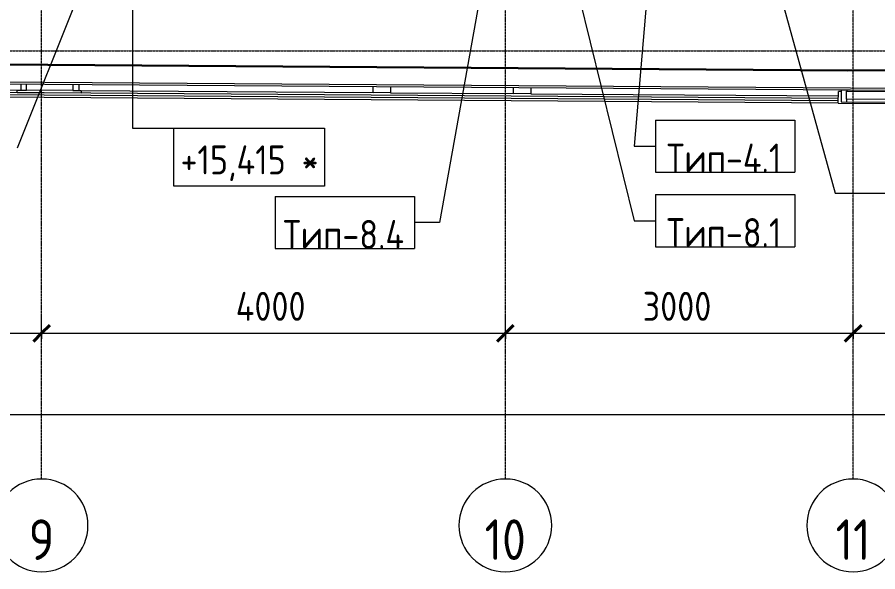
# Model space of a CAD drawing. Header units: millimetres. Extents: x -10051 to 73829, y -4843 to 44223.
# Drawn here: x 41639 to 49062, y -4499 to 285 of the extents above; entities that cross this region are included whole.
import ezdxf

# ---------------------------------------------------------------- set-up
doc = ezdxf.new("R2010")
doc.units = ezdxf.units.MM
doc.linetypes.add('ADSK_Линия сетки', pattern=[25, 20, -2.5, 0, -2.5])
for name, color, linetype, lineweight in [('Аннотация', 7, 'Continuous', 20), ('Марки', 7, 'Continuous', 20), ('Оси', 7, 'Continuous', 9), ('Отметки', 7, 'Continuous', 9), ('Размеры', 7, 'Continuous', 9), ('Размеры-100', 7, 'Continuous', 9), ('Стены наружные', 7, 'Continuous', 18), ('Стены несущие', 7, 'Continuous', 30), ('Стены отделка', 7, 'Continuous', 30)]:
    doc.layers.add(name, color=color, linetype=linetype, lineweight=lineweight)
doc.styles.add('GOST Common', font='GOST_Common.ttf', dxfattribs={"width": 0.9, "height": 350})
doc.styles.add('GOST Common_2', font='GOST_Common.ttf', dxfattribs={"width": 0.9, "height": 250})
doc.styles.add('GOST Common_B', font='', dxfattribs={"width": 0.9, "height": 250})
doc.styles.get('GOST Common_B').set_extended_font_data('GOST Common', bold=True)
doc.dimstyles.new('ADSK_Основной_2_5_мм_Оси', dxfattribs={"dimscale": 304.8, "dimtxt": 251.428749, "dimasz": 0.463911, "dimexe": 0.492126, "dimexo": 0.492126, "dimgap": 0.098425, "dimtad": 1, "dimrnd": 0.01, "dimdsep": 46, "dimtxsty": 'GOST Common_2', "dimblk1": 'OBLIQUE', "dimblk2": 'OBLIQUE', "dimsah": 1, "dimcen": 0.09, "dimdle": 0.492126, "dimazin": 2, "dimtfac": 1, "dimtdec": 4, "dimtix": 1, "dimtmove": 0, "dimatfit": 3, "dimfxl": 1, "dimtvp": 1, "dimtolj": 1, "dimtzin": 0, "dimlwd": 20, "dimlwe": 20, "dimarcsym": 2})

# ---------------------------------------------------------------- blocks, each defined once
blk = doc.blocks.new('Ось сетки - Круг_Ø8 мм-8258-План потолков 4-го этажа')
at = {"layer": 'Оси', "lineweight": 20}
for start, end in [(360, 180), (180, 360)]:
    blk.add_arc((0, 0), 4, start, end, dxfattribs=at)
blk = doc.blocks.new('DIMBLOCK14-План потолков 4-го этажа')
at = {"layer": 'Размеры-100', "lineweight": 20, "transparency": 16777216}
for p, q in [((38449.6, -2440.6), (38449.6, -2290.6)), ((41849.6, -2440.6), (41849.6, -2290.6)), ((38449.6, -2440.6), (41849.6, -2440.6)), ((38449.6, -2440.6), (38449.6, -2490.6)), ((41849.6, -2440.6), (41849.6, -2490.6))]:
    blk.add_line(p, q, dxfattribs=at)
at = {"layer": 'Размеры-100', "lineweight": 40, "transparency": 16777216}
for p, q in [((38449.6, -2440.6), (38520.3, -2369.9)), ((41849.6, -2440.6), (41920.3, -2369.9)), ((38449.6, -2440.6), (38378.9, -2511.3)), ((41849.6, -2440.6), (41778.9, -2511.3))]:
    blk.add_line(p, q, dxfattribs=at)
at = {"layer": 'Размеры-100', "color": 0, "lineweight": 20, "transparency": 16777216, "insert": (39823.6, -2083.8), "char_height": 250, "width": 782.412, "attachment_point": 1, "line_spacing_factor": 1.022761, "style": 'GOST Common_2'}
blk.add_mtext('3400', dxfattribs=at)
blk = doc.blocks.new('_Oblique')
at = {"color": 0, "linetype": 'ByBlock', "lineweight": -2}
blk.add_line((-0.5, -0.5), (0.5, 0.5), dxfattribs=at)
blk = doc.blocks.new('DIMBLOCK15-План потолков 4-го этажа')
at = {"layer": 'Размеры-100', "lineweight": 20, "transparency": 16777216}
for p, q in [((41849.6, -2440.6), (41849.6, -2290.6)), ((45849.6, -2440.6), (45849.6, -2290.6)), ((41849.6, -2440.6), (45849.6, -2440.6)), ((41849.6, -2440.6), (41849.6, -2490.6)), ((45849.6, -2440.6), (45849.6, -2490.6))]:
    blk.add_line(p, q, dxfattribs=at)
at = {"layer": 'Размеры-100', "lineweight": 40, "transparency": 16777216}
for p, q in [((41849.6, -2440.6), (41920.3, -2369.9)), ((45849.6, -2440.6), (45920.3, -2369.9)), ((41849.6, -2440.6), (41778.9, -2511.3)), ((45849.6, -2440.6), (45778.9, -2511.3))]:
    blk.add_line(p, q, dxfattribs=at)
at = {"layer": 'Размеры-100', "color": 0, "lineweight": 20, "transparency": 16777216, "insert": (43523.6, -2083.8), "char_height": 250, "width": 782.412, "attachment_point": 1, "line_spacing_factor": 1.022761, "style": 'GOST Common_2'}
blk.add_mtext('4000', dxfattribs=at)
blk = doc.blocks.new('DIMBLOCK16-План потолков 4-го этажа')
at = {"layer": 'Размеры-100', "lineweight": 20, "transparency": 16777216}
for p, q in [((45849.6, -2440.6), (45849.6, -2290.6)), ((48849.6, -2440.6), (48849.6, -2290.6)), ((45849.6, -2440.6), (48849.6, -2440.6)), ((45849.6, -2440.6), (45849.6, -2490.6)), ((48849.6, -2440.6), (48849.6, -2490.6))]:
    blk.add_line(p, q, dxfattribs=at)
at = {"layer": 'Размеры-100', "lineweight": 40, "transparency": 16777216}
for p, q in [((45849.6, -2440.6), (45920.3, -2369.9)), ((48849.6, -2440.6), (48920.3, -2369.9)), ((45849.6, -2440.6), (45778.9, -2511.3)), ((48849.6, -2440.6), (48778.9, -2511.3))]:
    blk.add_line(p, q, dxfattribs=at)
at = {"layer": 'Размеры-100', "color": 0, "lineweight": 20, "transparency": 16777216, "insert": (47034.2, -2083.8), "char_height": 250, "width": 756.843, "attachment_point": 1, "line_spacing_factor": 1.022761, "style": 'GOST Common_2'}
blk.add_mtext('3000', dxfattribs=at)
blk = doc.blocks.new('DIMBLOCK17-План потолков 4-го этажа')
at = {"layer": 'Размеры-100', "lineweight": 20, "transparency": 16777216}
for p, q in [((48849.6, -2440.6), (48849.6, -2290.6)), ((55349.6, -2440.6), (55349.6, -2290.6)), ((48849.6, -2440.6), (55499.6, -2440.6)), ((48849.6, -2440.6), (48849.6, -2490.6)), ((55349.6, -2440.6), (55349.6, -2490.6))]:
    blk.add_line(p, q, dxfattribs=at)
at = {"layer": 'Размеры-100', "lineweight": 40, "transparency": 16777216}
for p, q in [((48849.6, -2440.6), (48920.3, -2369.9)), ((55349.6, -2440.6), (55420.3, -2369.9)), ((48849.6, -2440.6), (48778.9, -2511.3)), ((55349.6, -2440.6), (55278.9, -2511.3))]:
    blk.add_line(p, q, dxfattribs=at)
at = {"layer": 'Размеры-100', "color": 0, "lineweight": 20, "transparency": 16777216, "insert": (51784.2, -2083.8), "char_height": 250, "width": 756.843, "attachment_point": 1, "line_spacing_factor": 1.022761, "style": 'GOST Common_2'}
blk.add_mtext('6500', dxfattribs=at)
blk = doc.blocks.new('DIMBLOCK18-План потолков 4-го этажа')
at = {"layer": 'Размеры-100', "lineweight": 20, "transparency": 16777216}
for p, q in [((-6500.4, -3140.6), (-6500.4, -2990.6)), ((55349.6, -3140.6), (55349.6, -2990.6)), ((-6650.4, -3140.6), (55499.6, -3140.6)), ((-6500.4, -3140.6), (-6500.4, -3190.6)), ((55349.6, -3140.6), (55349.6, -3190.6))]:
    blk.add_line(p, q, dxfattribs=at)
at = {"layer": 'Размеры-100', "lineweight": 40, "transparency": 16777216}
for p, q in [((-6500.4, -3140.6), (-6429.7, -3069.9)), ((55349.6, -3140.6), (55420.3, -3069.9)), ((-6500.4, -3140.6), (-6571.1, -3211.3)), ((55349.6, -3140.6), (55278.9, -3211.3))]:
    blk.add_line(p, q, dxfattribs=at)
at = {"layer": 'Размеры-100', "color": 0, "lineweight": 20, "transparency": 16777216, "insert": (24053.8, -2783.8), "char_height": 250, "width": 889.802, "attachment_point": 1, "line_spacing_factor": 1.022761, "style": 'GOST Common_2'}
blk.add_mtext('61850', dxfattribs=at)
blk = doc.blocks.new('Высотные отметки - Рамка-12095-План потолков 4-го этажа')
at = {"layer": 'Аннотация'}
for p, q in [((-6.5, 0), (-6.5, 5)), ((-6.5, 5), (6.5, 5)), ((6.5, 5), (6.5, 0)), ((6.5, 0), (-6.5, 0))]:
    blk.add_line(p, q, dxfattribs=at)
blk = doc.blocks.new('ADSK_Марка_Потолок - ADSK_Марка и Смещение от уровня-155896-План потолков 4-го этажа')
at = {"layer": 'Марки'}
for p, q in [((-6, 4.5), (-6, 0)), ((-6, 4.5), (6, 4.5)), ((6, 4.5), (6, 0)), ((-6, 0), (6, 0))]:
    blk.add_line(p, q, dxfattribs=at)

msp = doc.modelspace()

# ---------------------------------------------------------------- linework, layer by layer
at = {"layer": 'Марки'}
for p, q in [((42512.551, 1339.251), (41638.621, -845.575)), ((46304.451, 1193.975), (46961.535, -1470.503)), ((48033.152, 1164.01), (48695.612, -1231.63)), ((45711.666, 908.968), (45280.541, -1486.173)), ((47081.301, 598.99), (46961.535, -827.33)), ((46961.535, -827.33), (47146.101, -827.33)), ((48695.612, -1231.63), (49142.387, -1231.63)), ((46961.535, -1470.503), (47146.101, -1470.503)), ((45280.541, -1486.173), (45064.979, -1486.173))]:
    msp.add_line(p, q, dxfattribs=at)
at = {"layer": 'Оси', "linetype": 'ADSK_Линия сетки'}
for p, q in [((45849.565, -3698.875), (45849.565, 44222.998)), ((48849.565, -3698.875), (48849.565, 44222.998)), ((41849.565, -3698.875), (41849.565, 21707.143)), ((-9251.096, -5), (50302.279, -5))]:
    msp.add_line(p, q, dxfattribs=at)
at = {"layer": 'Отметки', "lineweight": 20}
for p, q in [((42632.186, 941.813), (42632.186, -671.159)), ((42632.186, -671.159), (43638.681, -671.159))]:
    msp.add_line(p, q, dxfattribs=at)
at = {"layer": 'Стены наружные'}
for p, q in [((41669.582, -293.692), (41669.232, -343.589)), ((41269.769, -360.893), (48721.485, -413.071)), ((41329.839, -341.314), (41639.583, -343.483)), ((41639.443, -363.381), (41639.583, -343.381)), ((41639.443, -363.381), (42189.43, -367.232)), ((41639.583, -343.381), (41719.231, -343.939)), ((42119.221, -346.74), (42189.57, -347.232)), ((42169.57, -297.193), (42169.22, -347.09)), ((42189.57, -347.232), (42189.43, -367.232)), ((42189.569, -347.334), (44709.896, -364.982)), ((44859.893, -366.032), (45919.867, -373.454)), ((48721.185, -455.918), (48721.886, -355.92)), ((48746.929, -356.096), (48721.886, -355.92)), ((48747.016, -343.59), (48746.316, -443.588)), ((49247.004, -347.091), (48747.016, -343.59)), ((48796.955, -352.568), (48797.015, -343.94)), ((41229.769, -400.613), (48721.205, -453.069)), ((41249.769, -380.753), (48721.345, -433.07)), ((46069.863, -374.505), (48721.625, -393.073)), ((48746.316, -443.588), (49246.304, -447.089)), ((48796.315, -443.938), (48796.465, -422.566)), ((48721.185, -455.918), (49271.172, -459.769))]:
    msp.add_line(p, q, dxfattribs=at)
at = {"layer": 'Стены несущие'}
for p, q in [((48798.212, -173.604), (41498.666, -122.491)), ((49308.198, -169.733), (48798.212, -173.604))]:
    msp.add_line(p, q, dxfattribs=at)
at = {"layer": 'Стены отделка', "lineweight": 9}
for p, q in [((41498.648, -122.491), (49308.254, -177.175)), ((49479.558, -348.379), (41329.92, -291.314)), ((41349.771, -271.452), (49459.405, -328.237)), ((41719.231, -344.041), (41719.581, -294.042)), ((42119.571, -296.843), (42119.221, -346.842)), ((42119.221, -346.842), (41719.231, -344.041)), ((44709.896, -364.982), (44710.246, -314.983)), ((44859.893, -366.032), (44709.896, -364.982)), ((44860.243, -316.034), (44859.893, -366.032)), ((45919.867, -373.454), (45920.217, -323.456)), ((46070.213, -324.506), (46069.863, -374.505)), ((48792.005, -422.535), (48792.495, -352.537)), ((48792.495, -352.537), (49192.486, -355.338)), ((46069.863, -374.505), (45919.867, -373.454)), ((49191.995, -425.336), (48792.005, -422.535))]:
    msp.add_line(p, q, dxfattribs=at)

# ---------------------------------------------------------------- block references
at = {"layer": 'Марки', "xscale": 99.99999999999993, "yscale": 99.99999999999993, "zscale": 99.99999999999993}
for p in [(47746.101, -1052.33), (44464.979, -1711.173), (47746.101, -1695.503)]:
    msp.add_blockref('ADSK_Марка_Потолок - ADSK_Марка и Смещение от уровня-155896-План потолков 4-го этажа', p, dxfattribs=at)
at = {"layer": 'Оси', "lineweight": 20, "xscale": 99.99999999999993, "yscale": 99.99999999999993, "zscale": 99.99999999999993}
for p in [(41849.565, -4098.875), (45849.565, -4098.875), (48849.565, -4098.875)]:
    msp.add_blockref('Ось сетки - Круг_Ø8 мм-8258-План потолков 4-го этажа', p, dxfattribs=at)
at = {"layer": 'Отметки', "lineweight": 20, "xscale": 99.99999999999993, "yscale": 99.99999999999993, "zscale": 99.99999999999993, "rotation": 180}
msp.add_blockref('Высотные отметки - Рамка-12095-План потолков 4-го этажа', (43638.681, -671.159), dxfattribs=at)

# ---------------------------------------------------------------- texts
at = {"layer": 'Марки', "lineweight": 9, "char_height": 250, "attachment_point": 5, "line_spacing_factor": 1.022766, "style": 'GOST Common_B'}
for s, insert, width in [('\\pt1143,2286,3429,4572,5715,6858,8001,9144,10287,11430,12573,13716,14859,16002,17145,18288,19431,20574,21717,22860,24003,25146,26289,27432,28575,29718,30861,32004,33147,34290,35433,36576;Тип-4.1', (47735.92, -930.174), 1047.6), ('\\pt1143,2286,3429,4572,5715,6858,8001,9144,10287,11430,12573,13716,14859,16002,17145,18288,19431,20574,21717,22860,24003,25146,26289,27432,28575,29718,30861,32004,33147,34290,35433,36576;Тип-8.4', (44454.348, -1589.018), 1089.9), ('\\pt1143,2286,3429,4572,5715,6858,8001,9144,10287,11430,12573,13716,14859,16002,17145,18288,19431,20574,21717,22860,24003,25146,26289,27432,28575,29718,30861,32004,33147,34290,35433,36576;Тип-8.1', (47735.47, -1573.348), 1024.2)]:
    msp.add_mtext(s, dxfattribs=dict(at, insert=insert, width=width))
at = {"layer": 'Оси', "char_height": 350, "attachment_point": 5, "line_spacing_factor": 1.022766, "style": 'GOST Common'}
for s, insert, width in [('\\pt89.999,180.0015,270.0005,359.9995,449.9985,540.001,630,719.999,810.0015,900.0005,989.9995,1079.9985,1170.001,1260,1349.999,1440.0015,1530.0005,1619.9995,1709.9985,1800.001,1890,1979.999,2070.0015,2160.0005,2249.9995,2339.9985,2430.001,2520,2609.999,2700.0015,2790.0005,2879.9995;9', (41848.735, -4221.779), 232.2), ('\\pt89.999,180.0015,270.0005,359.9995,449.9985,540.001,630,719.999,810.0015,900.0005,989.9995,1079.9985,1170.001,1260,1349.999,1440.0015,1530.0005,1619.9995,1709.9985,1800.001,1890,1979.999,2070.0015,2160.0005,2249.9995,2339.9985,2430.001,2520,2609.999,2700.0015,2790.0005,2879.9995;10', (45848.735, -4221.779), 387), ('\\pt89.999,180.0015,270.0005,359.9995,449.9985,540.001,630,719.999,810.0015,900.0005,989.9995,1079.9985,1170.001,1260,1349.999,1440.0015,1530.0005,1619.9995,1709.9985,1800.001,1890,1979.999,2070.0015,2160.0005,2249.9995,2339.9985,2430.001,2520,2609.999,2700.0015,2790.0005,2879.9995;11', (48848.735, -4221.779), 315.9)]:
    msp.add_mtext(s, dxfattribs=dict(at, insert=insert, width=width))
at = {"layer": 'Отметки', "lineweight": 20, "insert": (43047.837, -820.603), "char_height": 250, "width": 1418.02524, "attachment_point": 1, "line_spacing_factor": 1.022761, "style": 'GOST Common_2'}
msp.add_mtext('+15,415 *', dxfattribs=at)

# ---------------------------------------------------------------- dimensions: what is measured, and where the dimension line sits
at = {"layer": 'Размеры', "lineweight": 20}
for base, p1, p2, override, picture, middle in [((41849.565, -2440.552), (38449.565, -2340.567), (41849.565, -2340.567), {"dimpost": '<>', "dimfxl": 3400}, 'DIMBLOCK14-План потолков 4-го этажа', (40149.565, -2285.552)), ((45849.565, -2440.552), (41849.565, -2340.567), (45849.565, -2340.567), {"dimpost": '<>', "dimfxl": 4000}, 'DIMBLOCK15-План потолков 4-го этажа', (43849.565, -2285.552)), ((48849.565, -2440.552), (45849.565, -2340.567), (48849.565, -2340.567), {"dimpost": '<>', "dimfxl": 3000}, 'DIMBLOCK16-План потолков 4-го этажа', (47349.565, -2285.552)), ((55349.565, -2440.552), (48849.565, -2340.567), (55349.565, -2340.567), {"dimpost": '<>', "dimfxl": 6500}, 'DIMBLOCK17-План потолков 4-го этажа', (52099.565, -2285.552)), ((55349.565, -3140.552), (-6500.435, -3040.567), (55349.565, -3040.567), {"dimpost": '<>', "dimfxl": 61850}, 'DIMBLOCK18-План потолков 4-го этажа', (24424.565, -2985.552))]:
    dim = msp.add_linear_dim(base=base, p1=p1, p2=p2, dimstyle='ADSK_Основной_2_5_мм_Оси', override=override, dxfattribs=at)
    dim.commit()
    dim.dimension.update_dxf_attribs({"geometry": picture, "text_midpoint": middle})

doc.saveas('drawing.dxf')
